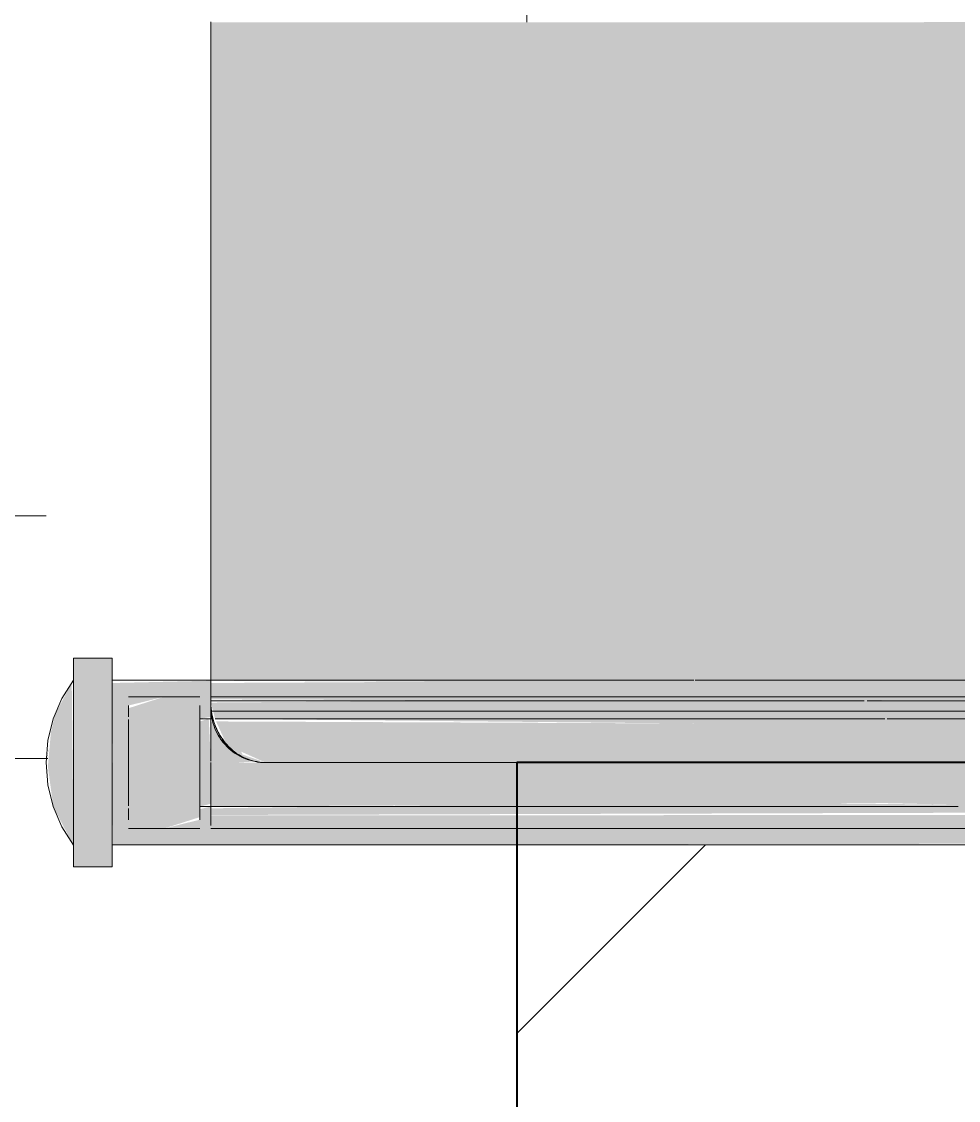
# Model space of a CAD drawing. Header units: millimetres. Extents: x 63201 to 101610, y -2505 to 12270.
# Drawn here: x 92162.1 to 92247.5, y 8969.2 to 9067.5 of the extents above; entities that cross this region are included whole.
import ezdxf

# ---------------------------------------------------------------- set-up
doc = ezdxf.new("R2010")
doc.units = ezdxf.units.MM
for name, color, linetype, lineweight in [('0-1', 7, 'Continuous', 9), ('A-DETL-1', 7, 'Continuous', 40), ('A-WALL-PATT', 7, 'Continuous', 9), ('P-SANR-FIXT', 7, 'Continuous', 9), ('P-SANR-FIXT-IDEN', 7, 'Continuous', 9)]:
    doc.layers.add(name, color=color, linetype=linetype, lineweight=lineweight)
doc.layers.add('0-2', color=7, linetype='Continuous', lineweight=9, transparency=0.7)
doc.layers.add('A-DETL-GENF-2', color=7, linetype='Continuous', lineweight=9, true_color=0xe0e0e0)

# ---------------------------------------------------------------- blocks, each defined once
blk = doc.blocks.new('Sanitary_Toilet-Accessories_Gessi_Wall-mounted-paper-roll-holder-65449 - Chrome-30916167-Развертка 3_11-3')
at = {"layer": '0-2'}
for points in [[(-69740.322, 9066.402), (-69685.765, 9066.444), (-69685.765, 9067.444), (-69804.765, 9067.398), (-69804.765, 9066.444), (-69745.265, 9066.402)], [(-69771.09, 9007.299), (-69697.437, 9007.5), (-69696.313, 9010.215), (-69693.708, 9014.213), (-69691.883, 9016.168), (-69688.496, 9018.812), (-69685.765, 9020.68), (-69685.765, 9066.444), (-69804.765, 9066.444), (-69804.765, 9007.458), (-69774.334, 9007.315)], [(-69815.515, 8990.5), (-69813.765, 8990.5), (-69813.765, 9009.5), (-69817.265, 9009.5), (-69817.265, 8990.5), (-69815.811, 8990.5)], [(-69817.265, 8992.491), (-69817.432, 9007.249), (-69818.939, 9004.422), (-69819.329, 9002.771), (-69819.605, 8999.636), (-69819.113, 8995.986), (-69817.4, 8992.701), (-69817.271, 8992.5)], [(-69812.265, 9000), (-69812.265, 9005.196), (-69809.015, 9006), (-69805.765, 9004.952), (-69805.765, 9004), (-69804.765, 9004.162), (-69804.765, 9007.458), (-69813.765, 9007.249), (-69813.666, 9000)], [(-69775.015, 9005.638), (-69698.016, 9005.76), (-69697.664, 9007.484), (-69700.251, 9007.491), (-69784.409, 9007.362), (-69804.765, 9007.249), (-69804.765, 9005.76), (-69775.681, 9005.641)], [(-69808.203, 9000), (-69805.765, 9000), (-69805.765, 9005.196), (-69809.015, 9006), (-69812.265, 9004.952), (-69812.265, 9000), (-69809.015, 9000)], [(-69752.28, 9003.48), (-69726.095, 9003.967), (-69698.4, 9003.937), (-69698.316, 9005.709), (-69779.823, 9005.658), (-69804.765, 9005.471), (-69804.378, 9003.987), (-69752.459, 9003.482)], [(-69804.765, 9000), (-69804.953, 9003.992), (-69805.765, 9003.75), (-69805.765, 9000)], [(-69819.765, 9000), (-69819.533, 9001.217), (-69819.727, 9000.283)], [(-69698.265, 8992.5), (-69698.488, 8994.136), (-69732.955, 8994), (-69804.765, 8994.278), (-69804.765, 8996.01), (-69805.765, 8995.757), (-69805.765, 8994.804), (-69809.018, 8994.001), (-69812.265, 8995.076), (-69812.265, 9000), (-69813.765, 9000), (-69813.666, 8992.5), (-69727.14, 8992.625), (-69698.447, 8992.501)], [(-69809.015, 8994), (-69805.765, 8995.04), (-69805.765, 9000), (-69812.265, 9000), (-69812.265, 8994.804), (-69809.018, 8994.001)], [(-69805.765, 8996), (-69804.765, 8996.25), (-69804.765, 9000), (-69805.765, 9000), (-69805.765, 8996.098)], [(-69729.587, 8996), (-69698.494, 8996.559), (-69698.866, 9000), (-69804.765, 9000), (-69804.765, 8996.01), (-69743.87, 8996.327), (-69732.394, 8996.064)], [(-69804.765, 8995.231), (-69698.265, 8995.551), (-69698.488, 8996.163), (-69722.389, 8996.068), (-69736.563, 8996.16), (-69760.651, 8996.438), (-69804.765, 8995.838)], [(-69728.843, 8994), (-69697.932, 8994.163), (-69698.488, 8995.242), (-69804.765, 8995.2), (-69804.765, 8994.278), (-69732.955, 8994)]]:
    blk.add_hatch(color=256, dxfattribs=at).paths.add_polyline_path(points)
h = blk.add_hatch(color=256, dxfattribs=at)
h.paths.add_polyline_path([(-69803.492, 9001.666), (-69803.493, 9001.905), (-69803.583, 9001.905)])
h.paths.add_polyline_path([(-69802.372, 9000), (-69800.423, 9000.131), (-69801.803, 9000.469), (-69803.642, 9001.905), (-69804.517, 9003.75), (-69804.765, 9003.653), (-69804.765, 9000), (-69803.063, 9000)])
h.paths.add_polyline_path([(-69689.274, 9000), (-69689.215, 9000.253), (-69689.27, 9000.022)])
h = blk.add_hatch(color=256, dxfattribs=at)
h.paths.add_polyline_path([(-69760.015, 9000), (-69698.763, 9000.131), (-69698.765, 9003.836), (-69718.24, 9003.893), (-69736.275, 9003.847), (-69760.651, 9003.562), (-69804.288, 9003.75), (-69803.328, 9001.666), (-69801.68, 9000.381), (-69799.765, 9000), (-69760.651, 9000)])
h.paths.add_polyline_path([(-69799.765, 9000), (-69801.753, 9000.457), (-69802.001, 9001), (-69800.058, 9000.131)])
h.paths.add_polyline_path([(-69689.126, 9000.733), (-69689.051, 9001.077), (-69689.117, 9000.777)])
h.paths.add_polyline_path([(-69803.492, 9001.666), (-69804.468, 9003.506), (-69804.005, 9002.482), (-69803.642, 9001.905)])
h = blk.add_hatch(color=256, dxfattribs=at)
h.paths.add_polyline_path([(-69799.765, 9000), (-69802.313, 9000.887), (-69801.753, 9000.457), (-69800.335, 9000.131)])
h.paths.add_polyline_path([(-69689.201, 9000.36), (-69689.193, 9000.361), (-69689.126, 9000.733)])
at = {"layer": '0-1'}
for p, q in [((-69813.765, 9009.5), (-69817.265, 9009.5)), ((-69804.765, 9007.5), (-69813.765, 9007.5)), ((-69760.763, 9007.5), (-69804.765, 9007.5)), ((-69698.265, 9007.5), (-69760.651, 9007.5)), ((-69805.765, 9006), (-69812.265, 9006)), ((-69771.278, 9006), (-69804.765, 9006)), ((-69686.431, 9006), (-69771.254, 9006)), ((-69804.765, 9004), (-69805.765, 9004)), ((-69743.367, 9004), (-69804.383, 9004)), ((-69697.56, 9004), (-69743.159, 9004)), ((-69805.765, 8996), (-69804.765, 8996)), ((-69804.765, 8996), (-69776.88, 8996)), ((-69776.88, 8996), (-69736.696, 8996)), ((-69812.265, 8994), (-69805.765, 8994)), ((-69804.765, 8994), (-69776.88, 8994)), ((-69776.787, 8994), (-69771.281, 8994)), ((-69771.254, 8994), (-69691.724, 8994)), ((-69813.765, 8992.5), (-69776.88, 8992.5)), ((-69776.88, 8992.5), (-69698.265, 8992.5)), ((-69817.265, 8990.5), (-69813.765, 8990.5))]:
    blk.add_line(p, q, dxfattribs=at)
at = {"layer": '0-1', "flags": 128}
for points in [[(-69817.265, 9007.509), (-69818.328, 9005.853), (-69819.122, 9003.993), (-69819.606, 9002.011), (-69819.765, 9000)], [(-69819.765, 9000), (-69819.606, 9002.011), (-69819.122, 9003.993), (-69818.328, 9005.853), (-69817.265, 9007.509)], [(-69819.765, 9000), (-69819.606, 8997.989), (-69819.122, 8996.007), (-69818.328, 8994.147), (-69817.265, 8992.491)], [(-69817.265, 8992.491), (-69818.328, 8994.147), (-69819.122, 8996.007), (-69819.606, 8997.989), (-69819.765, 9000)]]:
    blk.add_lwpolyline(points, dxfattribs=at)
at = {"layer": 'P-SANR-FIXT'}
for p, q in [((-69804.765, 9066.694), (-69804.765, 9067.454)), ((-69804.765, 9067.451), (-69804.765, 9066.608)), ((-69804.765, 9066.743), (-69804.765, 9067.444)), ((-69804.765, 9067.444), (-69804.765, 9005.471)), ((-69804.765, 9065.694), (-69804.765, 9066.743)), ((-69804.765, 9065.552), (-69804.765, 9066.617)), ((-69804.765, 9066.608), (-69804.765, 9064.891)), ((-69804.765, 9064.76), (-69804.765, 9066.284)), ((-69804.765, 9066.284), (-69804.765, 9005.5)), ((-69804.765, 9012.833), (-69804.765, 9065.694)), ((-69804.765, 9063.198), (-69804.765, 9065.552)), ((-69804.765, 9062.907), (-69804.765, 9064.76)), ((-69804.765, 9064.738), (-69804.765, 9058.382)), ((-69804.765, 9060.429), (-69804.765, 9063.198)), ((-69804.765, 9060.695), (-69804.765, 9062.907)), ((-69804.765, 9056.774), (-69804.765, 9060.695)), ((-69804.765, 9057.607), (-69804.765, 9060.429)), ((-69804.765, 9058.094), (-69804.765, 9036.77)), ((-69804.765, 9052.539), (-69804.765, 9057.607)), ((-69804.765, 9054.409), (-69804.765, 9056.774)), ((-69804.765, 9036.162), (-69804.765, 9054.409)), ((-69804.765, 9050.309), (-69804.765, 9052.539)), ((-69804.765, 9040.812), (-69804.765, 9050.18)), ((-69804.765, 9037.643), (-69804.765, 9040.812)), ((-69804.765, 9030.234), (-69804.765, 9037.643)), ((-69804.765, 9036.717), (-69804.765, 9025.252)), ((-69804.765, 9031.168), (-69804.765, 9036.162)), ((-69804.765, 9025.341), (-69804.765, 9031.168)), ((-69804.765, 9023.08), (-69804.765, 9030.234)), ((-69804.765, 9024.869), (-69804.765, 9025.341)), ((-69804.765, 9025.252), (-69804.765, 9008.051)), ((-69804.765, 9019.215), (-69804.765, 9024.869)), ((-69804.765, 9018.237), (-69804.765, 9023.08)), ((-69804.765, 9013.109), (-69804.765, 9019.215)), ((-69804.765, 9005), (-69804.765, 9018.237)), ((-69804.765, 9018.168), (-69804.765, 9007.487)), ((-69804.765, 9005.471), (-69804.765, 9017.965)), ((-69804.765, 9008.051), (-69804.765, 9013.109)), ((-69804.765, 9007.488), (-69804.765, 9012.64)), ((-69817.265, 9009.5), (-69817.265, 9007.667)), ((-69817.265, 8990.5), (-69817.265, 9009.5)), ((-69813.765, 9009.5), (-69813.765, 8990.5)), ((-69813.765, 9007.659), (-69813.765, 9009.5)), ((-69817.265, 8996.245), (-69817.265, 9007.509)), ((-69817.265, 8992.491), (-69817.265, 9007.509)), ((-69817.265, 9007.441), (-69817.265, 9004.75)), ((-69813.765, 9007.5), (-69813.765, 9000)), ((-69813.765, 9000), (-69813.765, 9007.5)), ((-69813.765, 9004.75), (-69813.765, 9007.441)), ((-69804.765, 9007.827), (-69804.765, 9007.47)), ((-69804.765, 9007.47), (-69804.765, 9007.826)), ((-69804.765, 9006.948), (-69804.765, 9007.279)), ((-69804.765, 9007.279), (-69804.765, 9006.947)), ((-69804.765, 9006.692), (-69804.765, 9007.198)), ((-69804.765, 9007.198), (-69804.765, 9006.692)), ((-69804.765, 9006.224), (-69804.765, 9006.695)), ((-69804.765, 9006.694), (-69804.765, 9006.223)), ((-69804.765, 9006.224), (-69804.765, 9006.676)), ((-69804.765, 9006.676), (-69804.765, 9006.224)), ((-69804.765, 9005.788), (-69804.765, 9006.208)), ((-69804.765, 9006.208), (-69804.765, 9005.788)), ((-69812.265, 9005.196), (-69812.265, 9004.175)), ((-69812.265, 9004.175), (-69812.265, 9005.196)), ((-69805.765, 9004.426), (-69805.765, 9005.196)), ((-69805.765, 9005.196), (-69805.765, 9004.426)), ((-69804.765, 9006), (-69804.765, 9005.76)), ((-69804.765, 9004.5), (-69804.765, 9005.913)), ((-69804.765, 9005.913), (-69804.765, 9004.5)), ((-69775.015, 9005.638), (-69804.765, 9005.638)), ((-69804.765, 9005.593), (-69804.765, 9004.335)), ((-69804.765, 9005.5), (-69804.765, 9005)), ((-69804.765, 9004.185), (-69804.765, 9005.498)), ((-69804.765, 9005.498), (-69804.765, 9004.185)), ((-69804.765, 9004.698), (-69804.765, 9005.471)), ((-69745.265, 9005.638), (-69775.015, 9005.638)), ((-69715.515, 9005.638), (-69744.995, 9005.638)), ((-69817.265, 9004.75), (-69817.265, 9000)), ((-69813.765, 9000), (-69813.765, 9004.75)), ((-69805.765, 9004.411), (-69805.765, 9000)), ((-69805.765, 9003.238), (-69805.765, 9004.33)), ((-69804.765, 9004.62), (-69804.765, 9004.698)), ((-69804.765, 9000.155), (-69804.765, 9004.601)), ((-69804.765, 9004.31), (-69804.765, 9000.131)), ((-69804.765, 9003.102), (-69804.765, 9004.31)), ((-69804.765, 9004.31), (-69804.765, 9003.102)), ((-69804.628, 9004.698), (-69745.265, 9004.698)), ((-69745.265, 9004.698), (-69693.155, 9004.698)), ((-69812.265, 9003.94), (-69812.265, 9000)), ((-69812.265, 9000), (-69812.265, 9003.94)), ((-69805.765, 9004), (-69805.765, 9002.828)), ((-69805.765, 9002.828), (-69805.765, 9004)), ((-69804.765, 9002.884), (-69804.765, 9004.008)), ((-69804.765, 9004.008), (-69804.765, 9002.884)), ((-69805.765, 9000), (-69805.765, 9003.118)), ((-69805.765, 9002.735), (-69805.765, 9000)), ((-69805.765, 9000), (-69805.765, 9002.735)), ((-69804.765, 9000.142), (-69804.765, 9002.792)), ((-69804.765, 9002.792), (-69804.765, 9000.142)), ((-69804.765, 9000.132), (-69804.765, 9002.596)), ((-69804.765, 9002.596), (-69804.765, 9000.132)), ((-69817.265, 9000), (-69817.265, 8995.25)), ((-69813.765, 8995.25), (-69813.765, 9000)), ((-69813.765, 9000), (-69813.765, 8992.5)), ((-69813.765, 8992.5), (-69813.765, 9000)), ((-69812.265, 8996.06), (-69812.265, 9000)), ((-69812.265, 9000), (-69812.265, 8996.06)), ((-69805.765, 9000), (-69805.765, 8996.882)), ((-69805.765, 8995.589), (-69805.765, 9000)), ((-69805.765, 9000), (-69805.765, 8997.265)), ((-69805.765, 8997.265), (-69805.765, 9000)), ((-69804.765, 8997.389), (-69804.765, 9000.015)), ((-69804.765, 8997.335), (-69804.765, 9000)), ((-69804.765, 9000), (-69804.765, 8996.837)), ((-69804.765, 8999.992), (-69804.765, 8995.659)), ((-69799.765, 9000), (-69776.88, 9000)), ((-69776.88, 9000), (-69799.765, 9000)), ((-69745.265, 9000), (-69776.88, 9000)), ((-69690.765, 9000), (-69745.265, 9000)), ((-69805.765, 8997.172), (-69805.765, 8996)), ((-69805.765, 8996), (-69805.765, 8997.172)), ((-69805.765, 8996.762), (-69805.765, 8995.67)), ((-69804.765, 8995.368), (-69804.765, 8997.132)), ((-69804.765, 8996.545), (-69804.765, 8997.064)), ((-69804.765, 8996.552), (-69804.765, 8995.644)), ((-69804.765, 8995.866), (-69804.765, 8996.452)), ((-69817.265, 8992.491), (-69817.265, 8996.245)), ((-69812.265, 8994.804), (-69812.265, 8995.825)), ((-69812.265, 8995.825), (-69812.265, 8994.804)), ((-69805.765, 8995.574), (-69805.765, 8994.804)), ((-69805.765, 8994.804), (-69805.765, 8995.574)), ((-69804.765, 8994.991), (-69804.765, 8995.649)), ((-69804.765, 8995.636), (-69804.765, 8994.278)), ((-69804.765, 8995.534), (-69804.765, 8995.352)), ((-69817.265, 8995.25), (-69817.265, 8992.333)), ((-69813.765, 8992.341), (-69813.765, 8995.25)), ((-69804.765, 8994.299), (-69804.765, 8994.991)), ((-69817.265, 8992.333), (-69817.265, 8990.5)), ((-69813.765, 8990.5), (-69813.765, 8992.341))]:
    blk.add_line(p, q, dxfattribs=at)
at = {"layer": 'P-SANR-FIXT', "flags": 128}
blk.add_lwpolyline([(-69776.88, 9000), (-69745.265, 9000), (-69690.765, 9000)], dxfattribs=at)
at = {"layer": 'P-SANR-FIXT'}
for points in [[(-69804.684, 9004.453), (-69804.743, 9004.787), (-69804.77, 9005.125), (-69804.765, 9005.47)], [(-69799.765, 9000), (-69800.42, 9000), (-69801.73, 9000.261), (-69803.395, 9001.374), (-69804.506, 9003.039), (-69804.765, 9004.347), (-69804.765, 9005)], [(-69804.413, 9003.473), (-69804.476, 9003.635), (-69804.58, 9003.956), (-69804.655, 9004.287), (-69804.684, 9004.453)], [(-69803.846, 9002.355), (-69804.072, 9002.713), (-69804.27, 9003.099), (-69804.413, 9003.473)], [(-69803.302, 9001.621), (-69803.493, 9001.839), (-69803.677, 9002.089), (-69803.846, 9002.355)], [(-69803.302, 9001.466), (-69802.84, 9001.003), (-69802.285, 9000.632), (-69801.68, 9000.381)], [(-69799.765, 9000), (-69800.137, 9000.019), (-69800.842, 9000.116), (-69801.471, 9000.328), (-69801.765, 9000.463)], [(-69801.68, 9000.381), (-69801.075, 9000.13), (-69800.42, 9000), (-69799.765, 9000)]]:
    blk.add_open_spline(points, degree=3, dxfattribs=at)
for points, knots in [([(-69804.765, 9005.471), (-69804.76, 9004.76), (-69804.527, 9003.438), (-69803.733, 9002.056), (-69803.025, 9001.331), (-69802.494, 9000.876), (-69801.908, 9000.509), (-69801.294, 9000.261), (-69800.647, 9000.075), (-69800.127, 9000.011), (-69799.765, 9000)], [0, 0, 0, 0, 0.25, 0.5, 0.5625, 0.625, 0.75, 0.8125, 0.875, 1, 1, 1, 1]), ([(-69804.765, 9005), (-69804.765, 9004.347), (-69804.522, 9003.12), (-69803.855, 9002.067), (-69803.469, 9001.641)], [0, 0, 0, 0, 0.25, 0.469174, 0.469174, 0.469174, 0.469174]), ([(-69801.765, 9000.463), (-69802.06, 9000.598), (-69802.471, 9000.844), (-69802.964, 9001.26), (-69803.191, 9001.493), (-69803.302, 9001.621)], [0.25, 0.25, 0.25, 0.25, 0.375, 0.4375, 0.5, 0.5, 0.5, 0.5])]:
    blk.add_open_spline(points, degree=3, knots=knots, dxfattribs=at)

msp = doc.modelspace()

# ---------------------------------------------------------------- hatches: boundary and pattern name
at = {"layer": 'A-DETL-GENF-2'}
h = msp.add_hatch(dxfattribs=at)
h.set_pattern_fill('FP_23', color=256, style=0, pattern_type=2)
h.set_pattern_definition([(45, (91717.21, 0), (-35.35534, 35.35534), [])])
h.paths.add_polyline_path([(92302.894, 8400), (92302.894, 8607.447), (92287.1, 8611.872), (92260.909, 8623.925), (92242.337, 8635.873), (92228.609, 8647.178), (92217.848, 8656.115), (92207.254, 8667.916), (92207.254, 8400)])
h.paths.add_polyline_path([(92587.354, 8400), (92807.254, 8400), (92807.254, 8664.77), (92771.019, 8664.77), (92801.895, 8780), (92757.254, 8780), (92757.254, 8672.709), (92712.254, 8660.363), (92712.254, 8400.709), (92587.354, 8400.709)])
h.paths.add_polyline_path([(92272.285, 8800), (92667.824, 8800), (92673.428, 9000), (92330.369, 9000), (92330.092, 8996.48), (92329.267, 8993.047), (92327.916, 8989.785), (92325.311, 8985.787), (92323.487, 8983.832), (92320.243, 8981.276), (92317.958, 8979.9), (92313.121, 8978.122), (92307.869, 8977.5), (92301.172, 8978.526), (92300.916, 8978.601), (92297.654, 8979.952), (92293.954, 8982.318), (92291.701, 8984.392), (92289.094, 8987.626), (92286.888, 8991.872), (92286.47, 8992.5), (92207.254, 8992.5), (92207.254, 8800), (92270.196, 8800)])
at = {"layer": 'A-WALL-PATT'}
h = msp.add_hatch(dxfattribs=at)
h.set_pattern_fill('FP_22', color=256, style=0, pattern_type=2)
h.set_pattern_definition([(90, (92807.75, 8400), (-600, 4e-14), []), (180, (92807.75, 8400), (-7e-14, -600), [])])
h.paths.add_polyline_path([(91650.924, 8400), (92207.254, 8400), (92207.229, 8667.944), (92202.521, 8673.606), (92191.87, 8688.513), (92183.54, 8702.96), (92175.042, 8721.809), (92172.945, 8727.578), (92167.466, 8745.851), (92166.352, 8750.761), (92164.24, 8762.893), (92162.132, 8782.211), (92162.132, 8800), (92207.254, 8800), (92207.254, 8992.673), (92170.369, 8992.463), (92170.369, 8990.5), (92166.869, 8990.5), (92166.734, 8992.701), (92165.195, 8995.578), (92164.73, 8997.331), (92164.495, 9000.936), (92165.195, 9004.422), (92166.702, 9007.249), (92166.869, 9007.516), (92166.869, 9009.5), (92170.369, 9009.5), (92170.369, 9007.5), (92179.369, 9007.537), (92179.369, 9067.444), (92298.369, 9067.398), (92298.369, 9020.344), (92302.616, 9021.878), (92308.514, 9022.427), (92314.566, 9021.474), (92314.822, 9021.399), (92318.909, 9019.542), (92321.783, 9017.682), (92324.902, 9014.595), (92326.643, 9012.374), (92328.849, 9008.128), (92329.512, 9005.934), (92330.092, 9003.52), (92330.47, 9000), (92673.428, 9000), (92677.254, 9150), (92677.254, 9190), (92742.254, 9190), (92742.254, 9195), (92743.026, 9197.625), (92745.483, 9199.533), (92748.028, 9200), (92772.94, 9199.819), (92774.835, 9199.212), (92776.588, 9197.403), (92777.254, 9195), (92777.254, 9190), (92807.254, 9190), (92807.254, 10200), (91286.634, 10200), (91286.634, 9220), (91304.134, 9220), (91304.134, 9204), (91324.134, 9204), (91324.134, 9170), (91304.134, 9170), (91304.134, 8500), (91324.134, 8500), (91324.134, 8400), (91516.526, 8400), (91516.526, 8410), (91523.562, 8410), (91523.689, 8432.929), (91526.063, 8432.929), (91526.063, 8602.929), (91527.006, 8606.111), (91528, 8607.671), (91528.605, 8608.243), (91530.477, 8609.187), (91533.134, 8609.998), (91533.134, 10050), (91549.134, 10050), (91549.191, 8609.98), (91553.424, 8608.386), (91554.319, 8607.575), (91555.644, 8605.679), (91556.205, 8602.929), (91556.205, 8432.929), (91558.706, 8432.929), (91558.706, 8410), (91565.742, 8410), (91565.742, 8400), (91566.101, 8400)])
h.paths.add_polyline_path([(91298.836, 8400), (91298.836, 8500), (90444.134, 8500), (90444.134, 9170), (91298.836, 9170), (91298.836, 9204), (91286.634, 9204), (91286.634, 9200), (90424.134, 9200), (90424.134, 9204), (90169.285, 9204), (90169.285, 9220), (90424.134, 9220), (90424.134, 10200), (90155.134, 10200), (90155.134, 8400), (91141.984, 8400)])
h.paths.add_polyline_path([(90369.588, 8500), (90169.285, 8500), (90169.285, 9170), (90439.285, 9170), (90439.285, 8500)])
h.paths.add_polyline_path([(92320.869, 9000), (92320.877, 9000), (92321.122, 9001.21)])

# ---------------------------------------------------------------- linework, layer by layer
at = {"layer": 'A-DETL-1'}
for p, q in [((92807.254, 9000), (92207.254, 9000)), ((92207.254, 9000), (92207.254, 8400))]:
    msp.add_line(p, q, dxfattribs=at)
at = {"layer": 'P-SANR-FIXT-IDEN'}
msp.add_line((92164.369, 9022.477), (92120.631, 9022.477), dxfattribs=at)

# ---------------------------------------------------------------- block references
at = {"layer": 'P-SANR-FIXT'}
msp.add_blockref('Sanitary_Toilet-Accessories_Gessi_Wall-mounted-paper-roll-holder-65449 - Chrome-30916167-Развертка 3_11-3', (161984.134, 0), dxfattribs=at)

doc.saveas('drawing.dxf')
